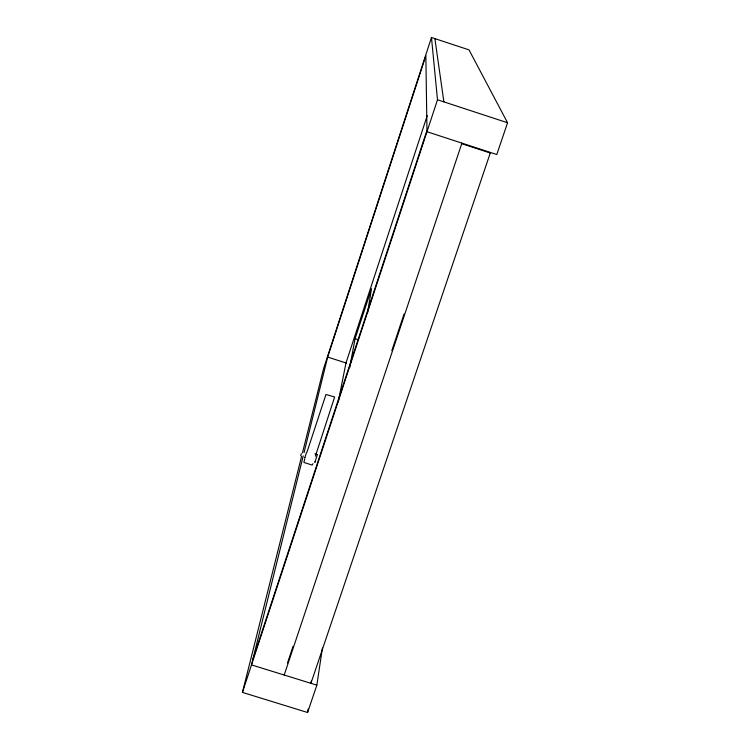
<?xml version="1.0" encoding="UTF-8"?>
<svg xmlns="http://www.w3.org/2000/svg" width="750" height="750" viewBox="0 0 750 750"><rect width="100%" height="100%" fill="white"/><g stroke="black" fill="none" stroke-linecap="round" stroke-linejoin="round"><path stroke-width="1.12" d="M301.613 456.253L242.438 692.4L307.575 712.5L316.856 685.144L322.406 648.056M307.575 712.5L308.119 709.031M311.288 680.991L310.922 683.306L490.462 152.456M367.547 312.844L371.512 288.684L355.078 338.672L349.744 367.35M338.222 402.094L345.938 363.103L427.238 115.622M303.216 455.906L251.484 664.903L316.856 685.144M304.059 452.503L327.675 357.094L425.859 55.753L426.984 131.709L496.791 154.528L507.562 122.756L469.012 49.875L431.466 37.5L323.522 368.841L302.466 452.85M315.038 461.747L314.887 462.413L317.259 454.809M304.884 457.519L304.772 457.997L306.497 452.484M300.675 455.7L301.331 453.572M304.734 459.037L303.881 462.441L312.159 465.056L312.975 463.65M306.938 452.241L325.969 394.491L334.631 396.994L315.403 456.131M252.797 659.578L426.966 130.35M242.438 692.4L437.494 99.778L431.466 37.5M287.494 662.962L293.062 646.294M391.819 350.644L404.072 313.959M284.203 675.028L461.925 143.128M314.944 453.834L317.166 454.537M355.078 338.672L358.359 339.722M327.675 357.094L346.5 363.103M437.494 99.778L507.562 122.756M461.766 143.709L490.266 153.028M434.887 38.625L443.878 101.869"/></g></svg>
